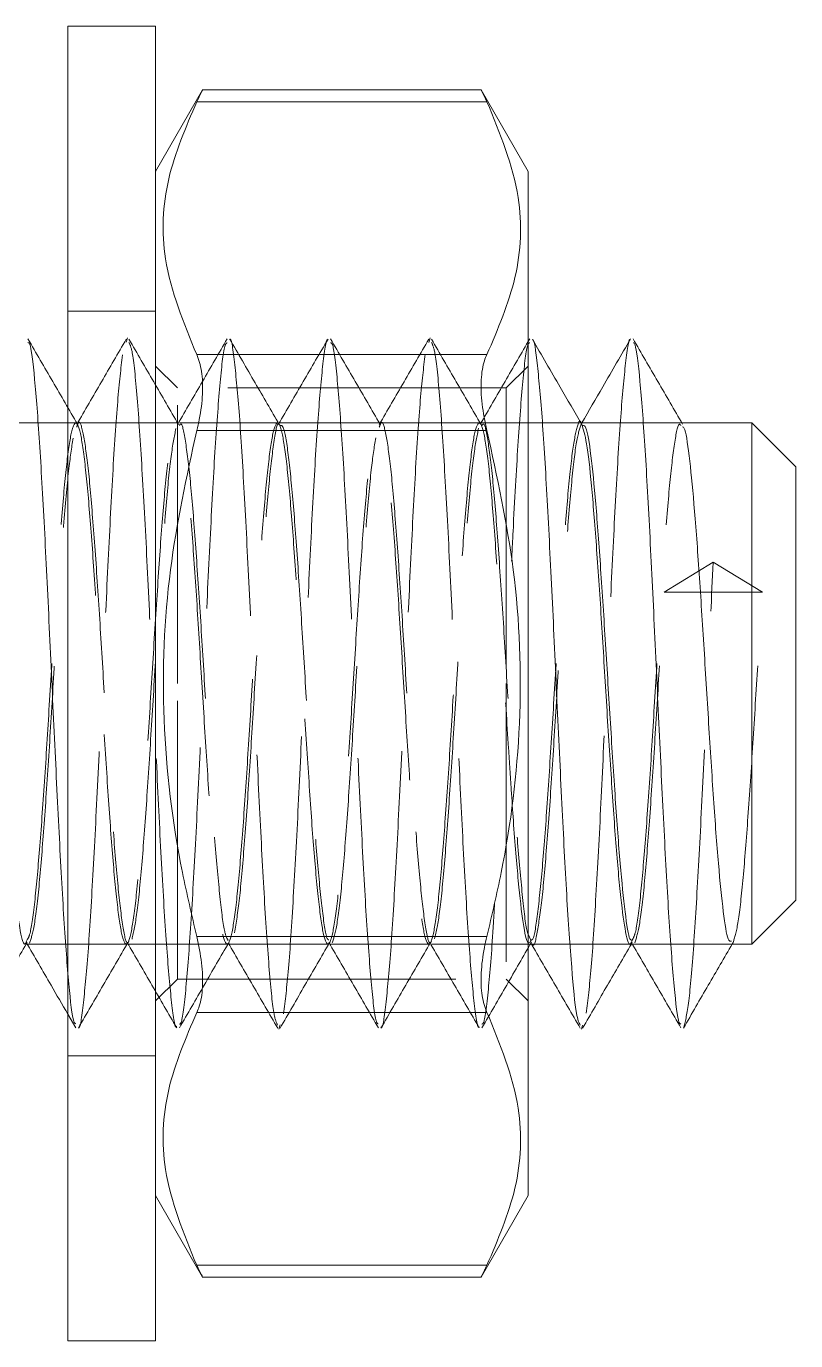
# Model space of a CAD drawing. Header units: millimetres. Extents: x 8981 to 59433, y 5244 to 14154.
# Drawn here: x 10691.58 to 10709.13, y 8310.06 to 8340.06 of the extents above; entities that cross this region are included whole.
import ezdxf

# ---------------------------------------------------------------- set-up
doc = ezdxf.new("R2010")
doc.units = ezdxf.units.MM
doc.linetypes.add('HIDDEN', pattern=[9.525, 6.35, -3.175])

# ---------------------------------------------------------------- blocks, each defined once
blk = doc.blocks.new('G$C0B133EC3')
at = {"layer": 'Defpoints', "color": 7, "linetype": 'Continuous', "lineweight": 15}
for p, q in [((84.961, 15), (82.961, 15)), ((82.961, 15), (82.961, -15)), ((84.961, 15), (84.961, -15)), ((86.035, 13.547), (84.961, 11.685)), ((92.396, 13.547), (86.025, 13.547)), ((93.461, 11.685), (92.386, 13.547)), ((92.519, 13.279), (85.902, 13.279)), ((93.461, 11.685), (93.461, -11.685)), ((92.519, 7.506), (85.902, 7.506)), ((92.519, 5.774), (85.902, 5.774)), ((94.664, 5.946), (94.659, 5.946)), ((98.561, 5.946), (96.964, 5.946)), ((99.561, 4.946), (98.561, 5.946)), ((98.561, -0.908), (98.561, 5.946)), ((99.561, 4.946), (99.561, -0.756)), ((99.561, -0.756), (99.561, -4.946)), ((98.561, -5.946), (98.561, -0.908)), ((98.561, -5.946), (99.561, -4.946)), ((81.995, -5.946), (82.033, -5.946)), ((92.519, -5.774), (85.902, -5.774)), ((93.461, -5.72), (93.519, -5.861)), ((93.495, -5.946), (93.533, -5.946)), ((95.795, -5.946), (95.833, -5.946)), ((98.095, -5.946), (98.561, -5.946)), ((92.519, -7.506), (85.902, -7.506)), ((94.674, -7.887), (94.702, -7.795)), ((84.961, -11.685), (86.035, -13.547)), ((92.386, -13.547), (93.461, -11.685)), ((92.519, -13.279), (85.902, -13.279)), ((86.025, -13.547), (92.396, -13.547)), ((82.961, -15), (84.961, -15))]:
    blk.add_line(p, q, dxfattribs=at)
at = {"layer": 'Defpoints', "color": 7, "linetype": 'HIDDEN', "lineweight": 0}
for p, q in [((92.519, 13.279), (85.902, 13.279)), ((84.961, 8.5), (82.961, 8.5)), ((84.292, 7.79), (84.321, 7.887)), ((91.192, 7.786), (91.223, 7.887)), ((92.519, 7.506), (85.902, 7.506)), ((85.461, 6.746), (84.961, 7.246)), ((93.461, 7.246), (92.961, 6.746)), ((85.461, 0), (85.461, 6.746)), ((92.961, 6.746), (85.461, 6.746)), ((92.961, 6.746), (92.961, 0)), ((94.659, 5.946), (80.899, 5.946)), ((83.145, 5.946), (80.905, 5.95)), ((85.445, 5.946), (83.205, 5.95)), ((87.745, 5.946), (85.506, 5.95)), ((92.519, 5.774), (85.902, 5.774)), ((90.045, 5.946), (87.805, 5.95)), ((92.346, 5.946), (90.106, 5.95)), ((94.645, 5.946), (92.405, 5.95)), ((96.964, 5.946), (94.664, 5.946)), ((94.683, 5.946), (94.667, 5.918)), ((96.946, 5.946), (94.706, 5.95)), ((97.68, 2.766), (96.561, 2.086)), ((98.801, 2.085), (97.68, 2.766)), ((96.561, 2.086), (98.801, 2.085)), ((85.461, -6.746), (85.461, 0)), ((92.961, 0), (92.961, -6.746)), ((82.014, -5.946), (82.032, -5.915)), ((82.033, -5.946), (93.495, -5.946)), ((92.519, -5.774), (85.902, -5.774)), ((93.533, -5.946), (95.795, -5.946)), ((95.814, -5.946), (95.833, -5.914)), ((95.833, -5.946), (98.095, -5.946)), ((98.114, -5.946), (98.133, -5.913)), ((84.961, -7.246), (85.461, -6.746)), ((85.461, -6.746), (92.961, -6.746)), ((92.961, -6.746), (93.461, -7.246)), ((82.961, -7.545), (83.143, -7.859)), ((92.519, -7.506), (85.902, -7.506)), ((87.772, -7.887), (87.802, -7.792)), ((82.961, -8.5), (84.961, -8.5)), ((92.519, -13.279), (85.902, -13.279))]:
    blk.add_line(p, q, dxfattribs=at)
at = {"layer": 'Defpoints', "color": 7, "linetype": 'HIDDEN', "lineweight": 0, "flags": 128}
for points in [[(82.056, -5.95), (83.176, -5.948), (84.296, -5.946)], [(84.355, -5.95), (85.475, -5.948), (86.595, -5.946)], [(86.656, -5.95), (87.776, -5.948), (88.896, -5.946)], [(88.955, -5.95), (90.075, -5.948), (91.195, -5.946)], [(91.256, -5.95), (92.376, -5.948), (93.495, -5.946)], [(93.555, -5.95), (94.675, -5.948), (95.795, -5.946)], [(95.855, -5.95), (96.975, -5.948), (98.095, -5.946)]]:
    blk.add_lwpolyline(points, dxfattribs=at)
at = {"layer": 'Defpoints', "color": 7, "linetype": 'Continuous', "lineweight": 15}
for points, knots in [([(86.025, 13.527), (86.028, 13.532), (86.041, 13.557), (85.986, 13.447), (85.922, 13.318), (85.902, 13.279)], [0, 0, 0, 0, 0.178696, 0.751667, 1, 1, 1, 1]), ([(92.519, 13.279), (92.473, 13.371), (92.396, 13.526), (92.396, 13.526), (92.396, 13.527)], [0, 0, 0, 0, 0.589066, 1, 1, 1, 1]), ([(85.902, 13.279), (85.653, 12.696), (85.148, 11.515), (85.06, 9.554), (85.604, 8.23), (85.902, 7.506)], [0, 0, 0, 0, 0.306592, 0.620438, 1, 1, 1, 1]), ([(92.519, 7.506), (92.768, 8.089), (93.274, 9.27), (93.361, 11.231), (92.817, 12.554), (92.519, 13.279)], [0, 0, 0, 0, 0.306592, 0.620438, 1, 1, 1, 1]), ([(83.182, 5.915), (82.994, 6.24), (82.616, 6.89), (82.24, 7.54), (82.051, 7.865)], [0, 0, 0, 0, 0.499769, 1, 1, 1, 1]), ([(93.555, 7.841), (93.557, 7.843), (93.596, 7.893), (93.67, 7.312), (93.784, 6.097), (93.893, 4.237), (94.007, 2.016), (94.115, -0.404), (94.23, -2.775), (94.337, -4.906), (94.453, -6.556), (94.551, -7.604), (94.618, -7.739), (94.646, -7.797)], [0, 0, 0, 0, 0.005559, 0.107147, 0.209567, 0.311058, 0.413559, 0.514975, 0.617537, 0.718899, 0.8215, 0.922831, 1, 1, 1, 1]), ([(94.685, 5.911), (94.52, 6.195), (94.143, 6.844), (93.766, 7.494), (93.555, 7.86)], [0, 0, 0, 0, 0.437538, 1, 1, 1, 1]), ([(95.795, 7.863), (95.583, 7.498), (95.213, 6.859), (94.842, 6.22), (94.683, 5.946)], [0, 0, 0, 0, 0.570544, 1, 1, 1, 1]), ([(96.982, 5.915), (96.794, 6.24), (96.416, 6.89), (96.04, 7.54), (95.851, 7.865)], [0, 0, 0, 0, 0.499768, 1, 1, 1, 1]), ([(82.051, 7.78), (82.065, 7.779), (82.116, 7.776), (82.205, 7.019), (82.315, 5.592), (82.427, 3.607), (82.539, 1.302), (82.65, -1.126), (82.762, -3.446), (82.872, -5.464), (82.985, -6.934), (83.073, -7.737), (83.126, -7.762), (83.142, -7.769)], [0, 0, 0, 0, 0.038522, 0.140822, 0.242709, 0.344871, 0.446915, 0.54892, 0.651117, 0.75297, 0.8553, 0.957021, 1, 1, 1, 1]), ([(85.902, 7.506), (85.945, 7.388), (86.031, 7.154), (86.046, 6.622), (85.988, 6.14), (85.922, 5.859), (85.902, 5.774)], [0, 0, 0, 0, 0.294089, 0.588729, 0.875646, 1, 1, 1, 1]), ([(92.519, 5.774), (92.476, 5.977), (92.39, 6.384), (92.376, 6.946), (92.433, 7.31), (92.499, 7.46), (92.519, 7.506)], [0, 0, 0, 0, 0.294103, 0.588743, 0.87566, 1, 1, 1, 1]), ([(95.851, 7.777), (95.866, 7.773), (95.919, 7.758), (96.01, 6.973), (96.12, 5.519), (96.232, 3.518), (96.343, 1.203), (96.455, -1.225), (96.566, -3.537), (96.677, -5.537), (96.789, -6.981), (96.876, -7.756), (96.928, -7.769), (96.942, -7.773)], [0, 0, 0, 0, 0.042637, 0.145, 0.246787, 0.349025, 0.450956, 0.553049, 0.65514, 0.757073, 0.859309, 0.961098, 1, 1, 1, 1]), ([(80.883, 5.9), (80.918, 5.799), (80.989, 5.591), (81.101, 4.627), (81.209, 3.263), (81.324, 1.592), (81.431, -0.228), (81.547, -2.022), (81.654, -3.633), (81.769, -4.916), (81.876, -5.716), (81.968, -6.036), (82.018, -5.891), (82.032, -5.853)], [0, 0, 0, 0, 0.091473, 0.18885, 0.285244, 0.382687, 0.479021, 0.576509, 0.672806, 0.77032, 0.8666, 0.96412, 1, 1, 1, 1]), ([(85.902, 5.774), (85.672, 4.719), (85.197, 2.547), (85.069, -0.861), (85.406, -3.663), (85.788, -5.288), (85.902, -5.774)], [0, 0, 0, 0, 0.277269, 0.570701, 0.871885, 1, 1, 1, 1]), ([(92.519, -5.774), (92.633, -5.288), (93.008, -3.692), (93.351, -0.891), (93.231, 2.518), (92.75, 4.719), (92.519, 5.774)], [0, 0, 0, 0, 0.128116, 0.42174, 0.72273, 1, 1, 1, 1]), ([(94.683, 5.909), (94.719, 5.798), (94.792, 5.572), (94.905, 4.579), (95.014, 3.198), (95.128, 1.518), (95.236, -0.304), (95.351, -2.093), (95.459, -3.694), (95.574, -4.96), (95.681, -5.738), (95.771, -6.04), (95.82, -5.892), (95.832, -5.856)], [0, 0, 0, 0, 0.095264, 0.192611, 0.289071, 0.386495, 0.482884, 0.580366, 0.676703, 0.774223, 0.870531, 0.968069, 1, 1, 1, 1]), ([(94.704, 5.89), (94.729, 5.89), (94.79, 5.89), (94.891, 5.267), (95.001, 4.161), (95.113, 2.654), (95.224, 0.907), (95.336, -0.924), (95.447, -2.667), (95.558, -4.177), (95.67, -5.263), (95.755, -5.839), (95.803, -5.853), (95.814, -5.856)], [0, 0, 0, 0, 0.067309, 0.167883, 0.267889, 0.36834, 0.468488, 0.568796, 0.669102, 0.769252, 0.869701, 0.969709, 1, 1, 1, 1]), ([(96.981, 5.855), (96.994, 5.851), (97.043, 5.836), (97.131, 5.254), (97.241, 4.161), (97.353, 2.651), (97.464, 0.907), (97.576, -0.923), (97.687, -2.667), (97.798, -4.172), (97.91, -5.271), (98.008, -5.888), (98.07, -5.885), (98.095, -5.884)], [0, 0, 0, 0, 0.033649, 0.133955, 0.233695, 0.333878, 0.433759, 0.5338, 0.633838, 0.733721, 0.833903, 0.933644, 1, 1, 1, 1]), ([(93.075, -2.425), (93.09, -2.664), (93.143, -3.469), (93.235, -4.565), (93.344, -5.533), (93.447, -6.001), (93.51, -5.896), (93.536, -5.852)], [0, 0, 0, 0, 0.102434, 0.345209, 0.585699, 0.828267, 1, 1, 1, 1]), ([(80.902, -7.864), (81.09, -7.539), (81.461, -6.899), (81.832, -6.26), (82.014, -5.946)], [0, 0, 0, 0, 0.508318, 1, 1, 1, 1]), ([(82.014, -5.913), (82.203, -6.237), (82.518, -6.781), (82.833, -7.325), (82.961, -7.545)], [0, 0, 0, 0, 0.596019, 1, 1, 1, 1]), ([(85.902, -5.774), (85.945, -5.977), (86.031, -6.384), (86.046, -6.946), (85.988, -7.31), (85.922, -7.46), (85.902, -7.506)], [0, 0, 0, 0, 0.294103, 0.588742, 0.87566, 1, 1, 1, 1]), ([(92.519, -7.506), (92.476, -7.388), (92.39, -7.154), (92.376, -6.622), (92.433, -6.14), (92.499, -5.859), (92.519, -5.774)], [0, 0, 0, 0, 0.294089, 0.588729, 0.875647, 1, 1, 1, 1]), ([(93.518, -5.92), (93.706, -6.244), (94.083, -6.893), (94.459, -7.541), (94.647, -7.866)], [0, 0, 0, 0, 0.499784, 1, 1, 1, 1]), ([(94.702, -7.864), (94.891, -7.539), (95.261, -6.899), (95.632, -6.26), (95.814, -5.946)], [0, 0, 0, 0, 0.508374, 1, 1, 1, 1]), ([(95.815, -5.914), (96.003, -6.238), (96.379, -6.886), (96.755, -7.535), (96.943, -7.859)], [0, 0, 0, 0, 0.499791, 1, 1, 1, 1]), ([(97.002, -7.864), (97.191, -7.538), (97.561, -6.899), (97.932, -6.26), (98.114, -5.946)], [0, 0, 0, 0, 0.5086653, 1, 1, 1, 1]), ([(85.902, -7.506), (85.653, -8.089), (85.148, -9.27), (85.06, -11.231), (85.604, -12.554), (85.902, -13.279)], [0, 0, 0, 0, 0.306592, 0.620438, 1, 1, 1, 1]), ([(92.519, -13.279), (92.768, -12.696), (93.274, -11.515), (93.361, -9.554), (92.817, -8.23), (92.519, -7.506)], [0, 0, 0, 0, 0.306592, 0.620438, 1, 1, 1, 1]), ([(85.902, -13.279), (85.948, -13.371), (86.025, -13.526), (86.025, -13.526), (86.025, -13.527)], [0, 0, 0, 0, 0.589066, 1, 1, 1, 1]), ([(92.396, -13.527), (92.393, -13.532), (92.381, -13.557), (92.435, -13.447), (92.499, -13.318), (92.519, -13.279)], [0, 0, 0, 0, 0.178696, 0.751667, 1, 1, 1, 1])]:
    blk.add_open_spline(points, degree=3, knots=knots, dxfattribs=at)
at = {"layer": 'Defpoints', "color": 7, "linetype": 'HIDDEN', "lineweight": 0}
for points, knots in [([(84.293, 7.859), (84.105, 7.535), (83.729, 6.886), (83.352, 6.237), (83.164, 5.912)], [0, 0, 0, 0, 0.500245, 1, 1, 1, 1]), ([(85.486, 5.909), (85.297, 6.234), (84.92, 6.884), (84.543, 7.534), (84.355, 7.859)], [0, 0, 0, 0, 0.499757, 1, 1, 1, 1]), ([(86.596, 7.865), (86.408, 7.541), (86.032, 6.892), (85.656, 6.243), (85.467, 5.919)], [0, 0, 0, 0, 0.500244, 1, 1, 1, 1]), ([(86.655, 7.847), (86.656, 7.849), (86.694, 7.901), (86.768, 7.33), (86.882, 6.13), (86.99, 4.279), (87.105, 2.065), (87.213, -0.353), (87.328, -2.728), (87.435, -4.866), (87.55, -6.528), (87.65, -7.593), (87.717, -7.738), (87.746, -7.801)], [0, 0, 0, 0, 0.003639, 0.10518, 0.207614, 0.309065, 0.411573, 0.512955, 0.615517, 0.716853, 0.819449, 0.92076, 1, 1, 1, 1]), ([(87.784, 5.911), (87.601, 6.228), (87.224, 6.877), (86.847, 7.527), (86.655, 7.86)], [0, 0, 0, 0, 0.48764, 1, 1, 1, 1]), ([(88.895, 7.862), (88.707, 7.538), (88.331, 6.89), (87.955, 6.242), (87.767, 5.918)], [0, 0, 0, 0, 0.500184, 1, 1, 1, 1]), ([(87.881, -7.543), (87.919, -7.239), (87.995, -6.636), (88.103, -4.932), (88.218, -2.832), (88.326, -0.452), (88.441, 1.96), (88.549, 4.195), (88.663, 6.059), (88.771, 7.296), (88.851, 7.886), (88.891, 7.837), (88.894, 7.834)], [0, 0, 0, 0, 0.1106783, 0.219984, 0.3306313, 0.4399819, 0.5505759, 0.659995, 0.7705136, 0.8800249, 0.9904457, 1, 1, 1, 1]), ([(90.082, 5.915), (89.894, 6.24), (89.516, 6.89), (89.14, 7.54), (88.951, 7.865)], [0, 0, 0, 0, 0.49977, 1, 1, 1, 1]), ([(91.193, 7.859), (91.005, 7.535), (90.629, 6.885), (90.252, 6.237), (90.064, 5.912)], [0, 0, 0, 0, 0.500243, 1, 1, 1, 1]), ([(92.386, 5.909), (92.197, 6.234), (91.82, 6.884), (91.443, 7.534), (91.255, 7.859)], [0, 0, 0, 0, 0.499756, 1, 1, 1, 1]), ([(93.496, 7.865), (93.308, 7.541), (92.932, 6.892), (92.556, 6.243), (92.367, 5.918)], [0, 0, 0, 0, 0.500246, 1, 1, 1, 1]), ([(94.784, -7.528), (94.822, -7.22), (94.898, -6.607), (95.005, -4.892), (95.12, -2.785), (95.228, -0.401), (95.343, 2.009), (95.451, 4.238), (95.565, 6.093), (95.674, 7.314), (95.753, 7.894), (95.792, 7.843), (95.795, 7.84)], [0, 0, 0, 0, 0.110919, 0.220447, 0.331342, 0.440908, 0.551756, 0.661384, 0.772163, 0.881875, 0.992564, 1, 1, 1, 1]), ([(83.203, -7.848), (83.204, -7.851), (83.243, -7.906), (83.316, -7.34), (83.431, -6.146), (83.539, -4.301), (83.654, -2.089), (83.761, 0.327), (83.877, 2.707), (83.984, 4.834), (84.099, 6.559), (84.171, 7.188), (84.207, 7.5)], [0, 0, 0, 0, 0.004736, 0.114914, 0.226091, 0.336173, 0.447428, 0.55744, 0.66875, 0.778715, 0.890058, 1, 1, 1, 1]), ([(84.355, 7.782), (84.38, 7.733), (84.441, 7.611), (84.544, 6.602), (84.652, 4.965), (84.767, 2.852), (84.875, 0.478), (84.989, -1.936), (85.097, -4.174), (85.212, -6.043), (85.32, -7.286), (85.4, -7.882), (85.441, -7.835), (85.444, -7.83)], [0, 0, 0, 0, 0.069803, 0.172637, 0.274203, 0.377004, 0.478615, 0.581363, 0.683042, 0.785716, 0.887484, 0.990065, 1, 1, 1, 1]), ([(85.506, -7.775), (85.518, -7.773), (85.568, -7.764), (85.656, -7.006), (85.767, -5.575), (85.879, -3.585), (85.99, -1.277), (86.101, 1.151), (86.213, 3.469), (86.323, 5.482), (86.436, 6.947), (86.525, 7.748), (86.579, 7.768), (86.596, 7.775)], [0, 0, 0, 0, 0.035381, 0.137795, 0.239754, 0.342034, 0.444147, 0.546272, 0.648542, 0.750511, 0.852916, 0.954752, 1, 1, 1, 1]), ([(88.951, 7.778), (88.966, 7.776), (89.017, 7.767), (89.108, 6.997), (89.218, 5.556), (89.33, 3.562), (89.441, 1.253), (89.552, -1.176), (89.664, -3.491), (89.774, -5.5), (89.887, -6.957), (89.975, -7.747), (90.027, -7.765), (90.042, -7.771)], [0, 0, 0, 0, 0.0405799, 0.1429128, 0.2447493, 0.3469508, 0.448938, 0.5509879, 0.6531336, 0.7550254, 0.8573103, 0.9590648, 1, 1, 1, 1]), ([(90.102, -7.841), (90.105, -7.845), (90.144, -7.898), (90.219, -7.323), (90.333, -6.113), (90.441, -4.258), (90.556, -2.04), (90.664, 0.378), (90.779, 2.755), (90.886, 4.874), (91.001, 6.588), (91.074, 7.208), (91.11, 7.515)], [0, 0, 0, 0, 0.007121, 0.117066, 0.227945, 0.337789, 0.448752, 0.558517, 0.669543, 0.779254, 0.890319, 1, 1, 1, 1]), ([(91.255, 7.785), (91.281, 7.731), (91.343, 7.601), (91.447, 6.574), (91.554, 4.925), (91.669, 2.805), (91.777, 0.427), (91.892, -1.985), (92, -4.217), (92.114, -6.076), (92.222, -7.305), (92.302, -7.89), (92.341, -7.84), (92.344, -7.837)], [0, 0, 0, 0, 0.072036, 0.174873, 0.276427, 0.379239, 0.480831, 0.583596, 0.685249, 0.787948, 0.889683, 0.992294, 1, 1, 1, 1]), ([(93.082, 2.79), (93.093, 3.017), (93.141, 4.013), (93.226, 5.508), (93.338, 6.974), (93.427, 7.757), (93.48, 7.771), (93.496, 7.776)], [0, 0, 0, 0, 0.079524, 0.348343, 0.618083, 0.886532, 1, 1, 1, 1]), ([(83.164, 5.853), (83.177, 5.892), (83.227, 6.047), (83.31, 5.757), (83.426, 4.999), (83.533, 3.74), (83.648, 2.153), (83.756, 0.36), (83.87, -1.46), (83.979, -3.149), (84.093, -4.554), (84.201, -5.509), (84.291, -5.967), (84.341, -5.903), (84.355, -5.886)], [0, 0, 0, 0, 0.031192, 0.1241, 0.218192, 0.311121, 0.405184, 0.498155, 0.59217, 0.685202, 0.779149, 0.872264, 0.966125, 1, 1, 1, 1]), ([(93.536, -5.852), (93.546, -5.849), (93.594, -5.834), (93.68, -5.261), (93.79, -4.175), (93.902, -2.668), (94.013, -0.925), (94.124, 0.904), (94.236, 2.651), (94.347, 4.151), (94.459, 5.286), (94.569, 5.873), (94.645, 6.065), (94.683, 5.911), (94.683, 5.909)], [0, 0, 0, 0, 0.027723, 0.125072, 0.221909, 0.319136, 0.416114, 0.513199, 0.610329, 0.707262, 0.804528, 0.901327, 0.998709, 1, 1, 1, 1]), ([(82.032, -5.853), (82.054, -5.819), (82.113, -5.731), (82.214, -4.986), (82.322, -3.758), (82.437, -2.168), (82.545, -0.379), (82.659, 1.44), (82.767, 3.133), (82.882, 4.533), (82.99, 5.52), (83.104, 5.999), (83.213, 5.928), (83.326, 5.313), (83.437, 4.21), (83.549, 2.721), (83.66, 0.981), (83.771, -0.849), (83.883, -2.599), (83.993, -4.113), (84.106, -5.247), (84.215, -5.901), (84.329, -6.013), (84.438, -5.573), (84.552, -4.622), (84.66, -3.245), (84.775, -1.574), (84.883, 0.247), (84.998, 2.039), (85.105, 3.65), (85.22, 4.921), (85.328, 5.744), (85.443, 6.038), (85.55, 5.777), (85.666, 4.989), (85.773, 3.739), (85.888, 2.151), (85.996, 0.36), (86.11, -1.459), (86.219, -3.149), (86.333, -4.545), (86.442, -5.528), (86.555, -6.001), (86.665, -5.924), (86.778, -5.304), (86.888, -4.196), (87, -2.704), (87.111, -0.962), (87.222, 0.867), (87.334, 2.616), (87.444, 4.127), (87.557, 5.257), (87.667, 5.905), (87.78, 6.011), (87.889, 5.565), (88.003, 4.61), (88.111, 3.229), (88.226, 1.556), (88.334, -0.266), (88.449, -2.057), (88.556, -3.665), (88.672, -4.932), (88.779, -5.75), (88.894, -6.038), (89.001, -5.772), (89.117, -4.978), (89.224, -3.724), (89.339, -2.133), (89.447, -0.341), (89.562, 1.477), (89.67, 3.165), (89.784, 4.558), (89.893, 5.536), (90.006, 6.003), (90.116, 5.921), (90.229, 5.295), (90.339, 4.182), (90.451, 2.687), (90.562, 0.944), (90.673, -0.886), (90.785, -2.633), (90.895, -4.141), (91.008, -5.266), (91.118, -5.909), (91.231, -6.01), (91.34, -5.558), (91.454, -4.598), (91.562, -3.213), (91.677, -1.537), (91.785, 0.285), (91.9, 2.075), (92.007, 3.68), (92.123, 4.943), (92.23, 5.756), (92.345, 6.038), (92.453, 5.766), (92.568, 4.967), (92.675, 3.71), (92.79, 2.114), (92.898, 0.328), (92.997, -1.258), (93.054, -2.115), (93.075, -2.425)], [0, 0, 0, 0, 0.0062836, 0.0164267, 0.0264453, 0.0365849, 0.0466083, 0.0567423, 0.0667727, 0.0768992, 0.0869388, 0.0970556, 0.1071065, 0.1172117, 0.127276, 0.1373676, 0.1474475, 0.1575234, 0.1676185, 0.1776794, 0.1877876, 0.1978355, 0.2079549, 0.217992, 0.2281205, 0.238149, 0.2482846, 0.2583066, 0.2684473, 0.2784651, 0.2886087, 0.2986244, 0.3087689, 0.3187847, 0.3289281, 0.3389462, 0.3490865, 0.359109, 0.369244, 0.3792732, 0.389401, 0.399439, 0.4095575, 0.4196064, 0.4297136, 0.4397757, 0.4498695, 0.4599468, 0.4700254, 0.4801182, 0.4901813, 0.5002875, 0.5103374, 0.5204551, 0.5304938, 0.540621, 0.5506507, 0.5607853, 0.5708082, 0.5809482, 0.5909665, 0.6011098, 0.6111257, 0.6212702, 0.6312858, 0.6414296, 0.6514471, 0.6615881, 0.6716097, 0.6817457, 0.6917737, 0.7019028, 0.7119392, 0.7220593, 0.7321064, 0.7422155, 0.7522754, 0.7623714, 0.7724462, 0.7825273, 0.7926178, 0.8026832, 0.8127875, 0.8228392, 0.8329553, 0.8429956, 0.8531215, 0.8631524, 0.873286, 0.8833099, 0.8934491, 0.903468, 0.9136109, 0.923627, 0.9337715, 0.943787, 0.953931, 0.9639481, 0.9740896, 0.9841105, 0.9942474, 1, 1, 1, 1]), ([(84.425, -5.838), (84.462, -5.669), (84.537, -5.332), (84.648, -4.192), (84.76, -2.707), (84.871, -0.962), (84.982, 0.867), (85.094, 2.62), (85.204, 4.123), (85.317, 5.284), (85.39, 5.64), (85.427, 5.818)], [0, 0, 0, 0, 0.111397, 0.222297, 0.333548, 0.444616, 0.555697, 0.666936, 0.777847, 0.889235, 1, 1, 1, 1]), ([(85.505, 5.89), (85.516, 5.907), (85.565, 5.978), (85.649, 5.544), (85.763, 4.62), (85.871, 3.229), (85.986, 1.557), (86.094, -0.267), (86.209, -2.057), (86.316, -3.671), (86.431, -4.922), (86.528, -5.711), (86.592, -5.819), (86.619, -5.863)], [0, 0, 0, 0, 0.03127, 0.130755, 0.231116, 0.330512, 0.430947, 0.530275, 0.630764, 0.730046, 0.830567, 0.929826, 1, 1, 1, 1]), ([(86.762, -5.69), (86.801, -5.461), (86.876, -5.005), (86.984, -3.72), (87.099, -2.136), (87.207, -0.341), (87.322, 1.479), (87.43, 3.164), (87.544, 4.572), (87.652, 5.498), (87.729, 5.944), (87.766, 5.916), (87.767, 5.915)], [0, 0, 0, 0, 0.111645, 0.221901, 0.333515, 0.443816, 0.555376, 0.665746, 0.77723, 0.887694, 0.999078, 1, 1, 1, 1]), ([(87.804, 5.888), (87.828, 5.89), (87.889, 5.896), (87.989, 5.285), (88.099, 4.189), (88.211, 2.688), (88.322, 0.945), (88.433, -0.887), (88.545, -2.633), (88.655, -4.15), (88.768, -5.245), (88.853, -5.832), (88.902, -5.849), (88.914, -5.854)], [0, 0, 0, 0, 0.065031, 0.165604, 0.265688, 0.366132, 0.466364, 0.566659, 0.667048, 0.767186, 0.867712, 0.967715, 1, 1, 1, 1]), ([(90.064, 5.851), (90.078, 5.891), (90.129, 6.045), (90.213, 5.747), (90.328, 4.977), (90.435, 3.71), (90.55, 2.117), (90.658, 0.322), (90.773, -1.497), (90.881, -3.182), (90.995, -4.58), (91.104, -5.524), (91.193, -5.972), (91.242, -5.905), (91.255, -5.888)], [0, 0, 0, 0, 0.033181, 0.12606, 0.220131, 0.313025, 0.407072, 0.500001, 0.594006, 0.686991, 0.780934, 0.873994, 0.967857, 1, 1, 1, 1]), ([(91.327, -5.831), (91.365, -5.658), (91.44, -5.314), (91.55, -4.165), (91.662, -2.674), (91.773, -0.925), (91.884, 0.904), (91.996, 2.654), (92.107, 4.15), (92.219, 5.303), (92.293, 5.652), (92.329, 5.826)], [0, 0, 0, 0, 0.111434, 0.222282, 0.333576, 0.444585, 0.555717, 0.6669, 0.777857, 0.889196, 1, 1, 1, 1]), ([(92.405, 5.888), (92.417, 5.905), (92.467, 5.973), (92.551, 5.53), (92.665, 4.595), (92.774, 3.197), (92.888, 1.52), (92.996, -0.305), (93.111, -2.092), (93.219, -3.706), (93.334, -4.925), (93.411, -5.614), (93.454, -5.706), (93.461, -5.72)], [0, 0, 0, 0, 0.034915, 0.139875, 0.245699, 0.350559, 0.456466, 0.561248, 0.667218, 0.771944, 0.877955, 0.982649, 1, 1, 1, 1]), ([(93.555, -5.949), (93.555, -5.949), (93.594, -6.04), (93.663, -5.722), (93.779, -4.971), (93.886, -3.693), (94.002, -2.1), (94.109, -0.302), (94.224, 1.514), (94.332, 3.201), (94.446, 4.579), (94.555, 5.578), (94.63, 5.804), (94.668, 5.918)], [0, 0, 0, 0, 0.000147, 0.09955, 0.200231, 0.299647, 0.400306, 0.499755, 0.600372, 0.699878, 0.800432, 0.900015, 1, 1, 1, 1]), ([(95.832, -5.856), (95.856, -5.816), (95.917, -5.715), (96.019, -4.944), (96.126, -3.698), (96.242, -2.097), (96.349, -0.303), (96.464, 1.514), (96.572, 3.196), (96.686, 4.589), (96.795, 5.527), (96.884, 5.97), (96.933, 5.902), (96.945, 5.885)], [0, 0, 0, 0, 0.066403, 0.167023, 0.266379, 0.366977, 0.466367, 0.566923, 0.666369, 0.766863, 0.866385, 0.966796, 1, 1, 1, 1]), ([(82.089, -5.925), (82.125, -5.817), (82.198, -5.601), (82.312, -4.619), (82.42, -3.249), (82.535, -1.574), (82.643, 0.247), (82.758, 2.042), (82.865, 3.645), (82.977, 4.921), (83.047, 5.381), (83.081, 5.602)], [0, 0, 0, 0, 0.111554, 0.224123, 0.335581, 0.448228, 0.559614, 0.672318, 0.783657, 0.896394, 1, 1, 1, 1]), ([(88.991, -5.921), (89.027, -5.81), (89.1, -5.586), (89.214, -4.594), (89.323, -3.217), (89.437, -1.538), (89.545, 0.285), (89.66, 2.078), (89.768, 3.675), (89.879, 4.94), (89.949, 5.392), (89.982, 5.607)], [0, 0, 0, 0, 0.111701, 0.224354, 0.335951, 0.44869, 0.560208, 0.67301, 0.784473, 0.897316, 1, 1, 1, 1]), ([(97.012, -7.845), (97.048, -7.692), (97.122, -7.386), (97.235, -6.058), (97.344, -4.221), (97.458, -1.993), (97.567, 0.44), (97.642, 1.987), (97.68, 2.766)], [0, 0, 0, 0, 0.166026, 0.333359, 0.499221, 0.666692, 0.832424, 1, 1, 1, 1]), ([(95.893, -5.917), (95.929, -5.802), (96.003, -5.571), (96.116, -4.57), (96.225, -3.184), (96.339, -1.503), (96.448, 0.332), (96.523, 1.499), (96.561, 2.086)], [0, 0, 0, 0, 0.166024, 0.333359, 0.499218, 0.666692, 0.832421, 1, 1, 1, 1]), ([(98.133, -5.913), (98.17, -5.798), (98.243, -5.568), (98.356, -4.567), (98.465, -3.182), (98.579, -1.502), (98.688, 0.331), (98.763, 1.498), (98.801, 2.085)], [0, 0, 0, 0, 0.165951, 0.333301, 0.499174, 0.666663, 0.832407, 1, 1, 1, 1]), ([(92.406, -7.773), (92.419, -7.769), (92.469, -7.757), (92.559, -6.959), (92.641, -5.965), (92.687, -5.141), (92.696, -4.982)], [0, 0, 0, 0, 0.140766, 0.525786, 0.908787, 1, 1, 1, 1]), ([(83.203, -7.863), (83.391, -7.538), (83.768, -6.888), (84.145, -6.238), (84.333, -5.913)], [0, 0, 0, 0, 0.500242, 1, 1, 1, 1]), ([(84.315, -5.915), (84.504, -6.239), (84.88, -6.888), (85.256, -7.538), (85.445, -7.862)], [0, 0, 0, 0, 0.499745, 1, 1, 1, 1]), ([(85.506, -7.857), (85.694, -7.532), (86.071, -6.882), (86.448, -6.232), (86.636, -5.908)], [0, 0, 0, 0, 0.500222, 1, 1, 1, 1]), ([(86.618, -5.92), (86.806, -6.244), (87.183, -6.893), (87.559, -7.541), (87.747, -7.866)], [0, 0, 0, 0, 0.499786, 1, 1, 1, 1]), ([(87.802, -7.864), (87.991, -7.539), (88.367, -6.889), (88.744, -6.239), (88.932, -5.914)], [0, 0, 0, 0, 0.500217, 1, 1, 1, 1]), ([(88.915, -5.914), (89.103, -6.238), (89.479, -6.886), (89.855, -7.535), (90.043, -7.859)], [0, 0, 0, 0, 0.499788, 1, 1, 1, 1]), ([(90.103, -7.864), (90.291, -7.538), (90.668, -6.888), (91.045, -6.238), (91.233, -5.913)], [0, 0, 0, 0, 0.500242, 1, 1, 1, 1]), ([(91.215, -5.915), (91.404, -6.239), (91.78, -6.888), (92.156, -7.537), (92.344, -7.862)], [0, 0, 0, 0, 0.499744, 1, 1, 1, 1]), ([(92.406, -7.857), (92.594, -7.532), (92.971, -6.882), (93.348, -6.232), (93.536, -5.907)], [0, 0, 0, 0, 0.500224, 1, 1, 1, 1])]:
    blk.add_open_spline(points, degree=3, knots=knots, dxfattribs=at)

msp = doc.modelspace()

# ---------------------------------------------------------------- block references
msp.add_blockref('G$C0B133EC3', (10609.567, 8325.065))

doc.saveas('drawing.dxf')
